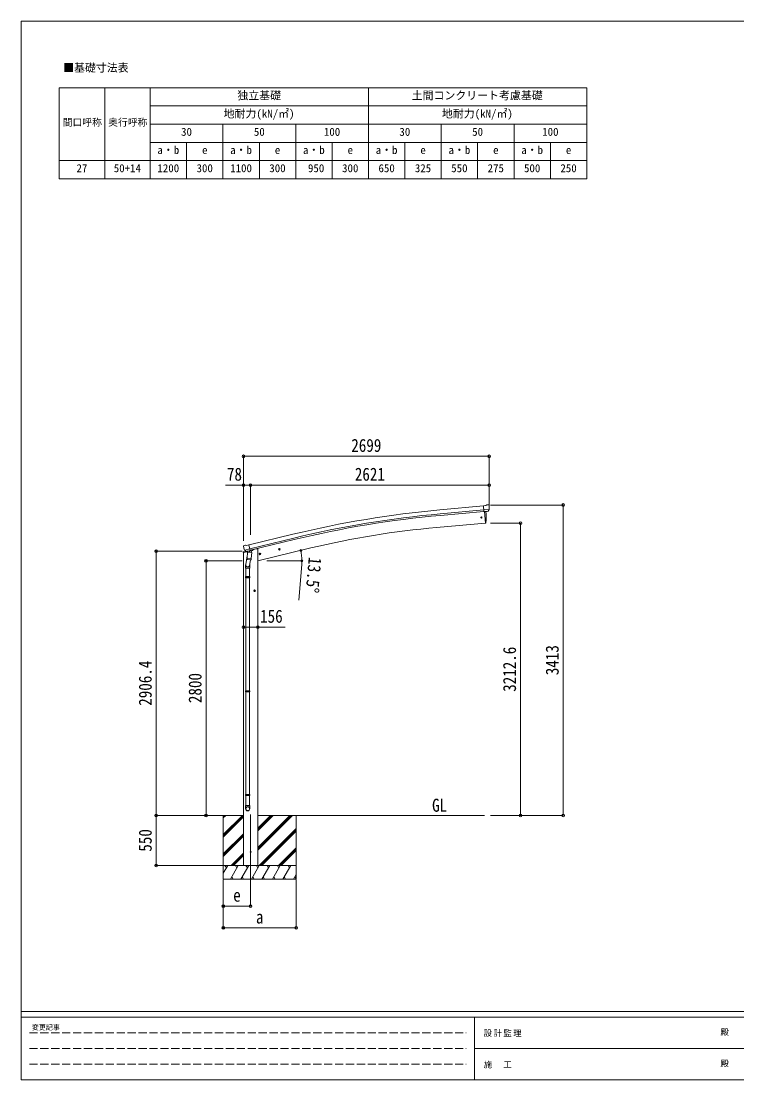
# Model space of a CAD drawing. Units: millimetres at full size, sheet at 1:30. Extents: x -8385 to 8479, y -5853 to 5787.
# Drawn here: x -8385 to -518, y -5853 to 5787 of the extents above; entities that cross this region are included whole.
import ezdxf
from ezdxf.enums import TextEntityAlignment as Align

# ---------------------------------------------------------------- set-up
doc = ezdxf.new("R2010")
doc.units = ezdxf.units.MM
doc.header["$LTSCALE"] = 30
doc.header["$PDMODE"] = 32
doc.header["$PDSIZE"] = 30
doc.linetypes.add('DASHED3', pattern=[4, 3, -1])
for name, color, linetype, lineweight in [('0-0_0', 7, 'Continuous', 9), ('0-1_本体', 4, 'Continuous', 9), ('0-2_部品', 7, 'Continuous', 9), ('0-8_PARTS2', 2, 'Continuous', 9), ('0-A_寸法', 6, 'Continuous', 9), ('F-0_240', 7, 'Continuous', 9)]:
    doc.layers.add(name, color=color, linetype=linetype, lineweight=lineweight)
doc.styles.add('ＭＳ ゴシック', font='')
doc.styles.get('ＭＳ ゴシック').set_extended_font_data('MS Gothic')

msp = doc.modelspace()

# ---------------------------------------------------------------- linework, layer by layer
at = {"layer": '0-0_0', "color": 6}
for p, q in [((-2427.66, -2945.47), (-2427.66, 467.53)), ((-2896.67, 267.13), (-2896.67, -2945.47))]:
    msp.add_line(p, q, dxfattribs=at)
at = {"layer": '0-0_0'}
for p, q in [((-6537.34, -2945.47), (-5941, -2945.47)), ((-6163.25, -2945.47), (-6163.25, -3645.47)), ((-6163.25, -3156.7), (-5952.02, -2945.47)), ((-6163.25, -2972.85), (-6135.87, -2945.47)), ((-6163.25, -2958.71), (-6150.01, -2945.47)), ((-6163.25, -3170.84), (-5941, -2948.59)), ((-6163.25, -3184.98), (-5941, -2962.74)), ((-5785.5, -3327.73), (-5403.24, -2945.47)), ((-5785.5, -3299.45), (-5431.52, -2945.47)), ((-5785.5, -3313.59), (-5417.38, -2945.47)), ((-5785.5, -3115.6), (-5615.37, -2945.47)), ((-5785.5, -3101.46), (-5629.51, -2945.47)), ((-5785.5, -3087.32), (-5643.66, -2945.47)), ((-5785.5, -2945.47), (-3290.77, -2945.47)), ((-5363.25, -2945.47), (-5363.25, -3645.47)), ((-5769.39, -3495.47), (-5363.25, -3089.33)), ((-5755.25, -3495.47), (-5363.25, -3103.48)), ((-5741.11, -3495.47), (-5363.25, -3117.62)), ((-6163.25, -3368.83), (-5941, -3146.58)), ((-6163.25, -3382.97), (-5941, -3160.73)), ((-6163.25, -3397.12), (-5941, -3174.87)), ((-6077.76, -3495.47), (-5941, -3358.71)), ((-6063.62, -3495.47), (-5941, -3372.86)), ((-5557.26, -3495.47), (-5363.25, -3301.46)), ((-5543.12, -3495.47), (-5363.25, -3315.61)), ((-5528.98, -3495.47), (-5363.25, -3329.75)), ((-6049.48, -3495.47), (-5941, -3387)), ((-5363.25, -3495.47), (-6163.25, -3495.47)), ((-6163.25, -3579.3), (-6114.85, -3495.47)), ((-6129.85, -3521.45), (-6144.85, -3495.47)), ((-6085.99, -3645.47), (-5999.38, -3495.47)), ((-6014.39, -3521.45), (-6029.39, -3495.47)), ((-5970.52, -3645.47), (-5883.91, -3495.47)), ((-5898.91, -3521.45), (-5913.92, -3495.47)), ((-5855.05, -3645.47), (-5768.44, -3495.47)), ((-5783.44, -3521.45), (-5798.45, -3495.47)), ((-5739.58, -3645.47), (-5652.97, -3495.47)), ((-5667.97, -3521.45), (-5682.97, -3495.47)), ((-5624.11, -3645.47), (-5537.5, -3495.47)), ((-5567.5, -3495.47), (-5552.5, -3521.45)), ((-5508.64, -3645.47), (-5422.03, -3495.47)), ((-5437.03, -3521.45), (-5452.03, -3495.47)), ((-5393.17, -3645.47), (-5363.25, -3593.66)), ((-6163.25, -3645.47), (-5363.25, -3645.47)), ((-6070.99, -3619.49), (-6055.99, -3645.47)), ((-5955.52, -3619.49), (-5940.52, -3645.47)), ((-5840.05, -3619.49), (-5825.05, -3645.47)), ((-5724.58, -3619.49), (-5709.58, -3645.47)), ((-5609.11, -3619.49), (-5594.11, -3645.47)), ((-5493.64, -3619.49), (-5478.64, -3645.47)), ((-5378.17, -3619.49), (-5363.17, -3645.47))]:
    msp.add_line(p, q, dxfattribs=at)
at = {"layer": '0-1_本体'}
for p, q in [((-3303.89, 456.93), (-3781.4, 413.73)), ((-3300.13, 413.93), (-3777.52, 370.74)), ((-3298.66, 397.16), (-3776, 353.98)), ((-3291.43, 394.77), (-3280.26, 267.17)), ((-3818.21, 220.11), (-3280.26, 267.17)), ((-5880.73, 28.12), (-5397.85, 145.6)), ((-5870.65, -13.85), (-5387.64, 103.62)), ((-5866.72, -30.23), (-5383.67, 87.26)), ((-5940.75, -55.18), (-5940.75, -3495.47)), ((-5785.25, -145.47), (-5199.58, -4.86)), ((-5785.25, -15.47), (-5785.25, -3495.47)), ((-5819.75, -484.97), (-5819.75, -464.97)), ((-5809.75, -474.97), (-5829.75, -474.97)), ((-5819.75, -467.47), (-5826.25, -471.22)), ((-5826.25, -471.22), (-5826.25, -478.73)), ((-5826.25, -478.73), (-5819.75, -482.48)), ((-5813.25, -471.22), (-5819.75, -467.47))]:
    msp.add_line(p, q, dxfattribs=at)
at = {"layer": '0-1_本体', "color": 6}
msp.add_line((-5785, -875.65), (-5941, -875.65), dxfattribs=at)
at = {"layer": '0-1_本体'}
for points in [[(-5785.25, -15.47), (-5805.25, -15.47), (-5838.76, -23.52)], [(-5819.75, -482.48), (-5813.25, -478.73), (-5813.25, -471.22)]]:
    msp.add_lwpolyline(points, dxfattribs=at)
for radius in [8.5, 7.7, 6.5]:
    msp.add_circle((-5819.75, -474.97), radius, dxfattribs=at)
for centre, radius, start, end in [((-2785.28, -10596.28), 11054.98, 95.16866, 103.66973), ((-2785.28, -10596.28), 11011.82, 95.16974, 103.66973), ((-2785.28, -10596.28), 10994.98, 95.16974, 103.66973), ((-2995.22, -9186.67), 9442.71, 95.00001, 103.5)]:
    msp.add_arc(centre, radius, start, end, dxfattribs=at)
at = {"layer": '0-2_部品', "lineweight": 18}
for p, q in [((-7967.11, 5055.04), (-2167.11, 5055.04)), ((-7967.11, 5055.04), (-7967.11, 4055.04)), ((-7467.11, 5055.04), (-7467.11, 4055.04)), ((-4567.11, 5055.04), (-4567.11, 4055.04)), ((-6967.11, 4855.04), (-2167.11, 4855.04)), ((-6967.11, 4655.04), (-2167.11, 4655.04)), ((-3767.11, 4655.04), (-3767.11, 4055.04)), ((-6967.11, 4455.04), (-2167.11, 4455.04)), ((-3367.11, 4455.04), (-3367.11, 4055.04)), ((-2567.11, 4455.04), (-2567.11, 4055.04))]:
    msp.add_line(p, q, dxfattribs=at)
at = {"layer": '0-2_部品'}
for p, q in [((-3277.51, 461.38), (-3265.79, 468.14)), ((-3250.89, 469.73), (-3264.55, 468.53)), ((-3241.75, 463.98), (-3247.24, 468.58)), ((-3277.51, 461.38), (-3304.08, 459.05)), ((-3298.42, 394.39), (-3304.08, 459.05)), ((-3241.21, 419.09), (-3300.13, 413.93)), ((-3288.46, 395.26), (-3298.42, 394.39)), ((-3291.45, 395), (-3280.28, 267.4)), ((-3254.85, 398.2), (-3262.56, 397.53)), ((-3252.46, 399.6), (-3241.53, 418.54)), ((-3240.69, 461.94), (-3240.57, 460.59)), ((-3280.28, 267.4), (-3278.23, 267.65)), ((-5942.44, 12.54), (-5942.16, 11.39)), ((-5938.22, 21.11), (-5942.08, 14.82)), ((-5935.12, 23.36), (-5921.94, 26.53)), ((-5907.38, 23.85), (-5920.64, 26.55)), ((-5907.38, 23.85), (-5881.45, 30.08)), ((-5943.56, -55.79), (-5900.86, -45.54)), ((-5943.56, -48.9), (-5943.56, -55.79)), ((-5915.06, -39.69), (-5941.27, -45.99)), ((-5928.38, -27.77), (-5870.88, -13.96)), ((-5911.53, -42.68), (-5927.91, -28.19)), ((-5899.94, -92.2), (-5915.85, -188.37)), ((-5908.82, -43.24), (-5901.3, -41.44)), ((-5907.99, -43.14), (-5906.46, -42.77)), ((-5906.46, -42.77), (-5869.75, -33.96)), ((-5904.62, -43), (-5904.67, -43.74)), ((-5903.92, -44.78), (-5878.1, -51.22)), ((-5897, -50.13), (-5901.67, -116.96)), ((-5851.31, -53.32), (-5897, -50.13)), ((-5895.22, -46.95), (-5895.45, -50.23)), ((-5875.7, -35.78), (-5876.73, -50.39)), ((-5869.75, -33.96), (-5868.22, -33.59)), ((-5866.67, -31.49), (-5865.73, -31.55)), ((-5865.73, -31.55), (-5852.41, -46.87)), ((-5861.73, -36.15), (-5842.84, -31.61)), ((-5855.98, -120.16), (-5851.31, -53.32)), ((-5852.41, -46.87), (-5852.86, -53.21)), ((-5839.01, -23.44), (-5839.01, -26.75)), ((-5770.69, -73.01), (-5751.24, -68.34)), ((-5766.13, -65.23), (-5768.27, -72.43)), ((-5758.84, -63.48), (-5766.13, -65.23)), ((-5758.63, -80.4), (-5763.3, -60.95)), ((-5753.67, -68.93), (-5758.84, -63.48)), ((-5755.8, -76.12), (-5753.67, -68.93)), ((-5556.77, -21.65), (-5537.32, -16.99)), ((-5552.21, -13.88), (-5554.35, -21.07)), ((-5544.92, -12.12), (-5552.21, -13.88)), ((-5544.71, -29.04), (-5549.38, -9.6)), ((-5539.75, -17.57), (-5544.92, -12.12)), ((-5541.88, -24.76), (-5539.75, -17.57)), ((-5918, -225.53), (-5918, -191.18)), ((-5872, -225.53), (-5918, -225.53)), ((-5916, -225.53), (-5916, -319.53)), ((-5902.53, -129.43), (-5901.66, -116.96)), ((-5902.14, -130.79), (-5902.14, -130.79)), ((-5855.98, -120.16), (-5901.67, -116.96)), ((-5900.69, -131.57), (-5858.99, -134.48)), ((-5864.42, -134.1), (-5875.15, -197.69)), ((-5874, -225.53), (-5874, -319.53)), ((-5872, -190.87), (-5872, -225.53)), ((-5856, -120.16), (-5856.88, -132.85)), ((-5918, -321.53), (-5917, -319.53)), ((-5872, -321.53), (-5918, -321.53)), ((-5872, -329.53), (-5918, -329.53)), ((-5873, -319.53), (-5917, -319.53)), ((-5873, -331.53), (-5917, -331.53)), ((-5916, -331.53), (-5916, -1575.72)), ((-5874, -331.53), (-5874, -1575.72)), ((-5872, -321.53), (-5873, -319.53)), ((-5872, -329.53), (-5873, -331.53)), ((-5872, -321.53), (-5872, -329.53)), ((-5819.5, -485.59), (-5819.5, -465.59)), ((-5809.5, -475.59), (-5829.5, -475.59)), ((-5819.5, -468.09), (-5826, -471.84)), ((-5826, -471.84), (-5826, -479.34)), ((-5826, -479.34), (-5819.5, -483.1)), ((-5813, -471.84), (-5819.5, -468.09)), ((-5918, -1577.72), (-5917, -1575.72)), ((-5872, -1577.72), (-5918, -1577.72)), ((-5872, -1585.72), (-5918, -1585.72)), ((-5873, -1575.72), (-5917, -1575.72)), ((-5873, -1587.72), (-5917, -1587.72)), ((-5916, -1587.72), (-5916, -2715.9)), ((-5874, -1587.72), (-5874, -2715.9)), ((-5872, -1577.72), (-5873, -1575.72)), ((-5872, -1585.72), (-5873, -1587.72)), ((-5872, -1577.72), (-5872, -1585.72)), ((-5918, -2717.9), (-5917, -2715.9)), ((-5872, -2717.9), (-5918, -2717.9)), ((-5872, -2725.9), (-5918, -2725.9)), ((-5873, -2715.9), (-5917, -2715.9)), ((-5873, -2727.9), (-5917, -2727.9)), ((-5916, -2727.9), (-5916, -2837.9)), ((-5874, -2727.9), (-5874, -2837.9)), ((-5872, -2717.9), (-5873, -2715.9)), ((-5872, -2725.9), (-5873, -2727.9)), ((-5872, -2717.9), (-5872, -2725.9)), ((-5918, -2872.05), (-5918, -2837.9)), ((-5872, -2837.9), (-5918, -2837.9)), ((-5872, -2872.05), (-5872, -2837.9))]:
    msp.add_line(p, q, dxfattribs=at)
at = {"layer": '0-2_部品', "lineweight": 18}
for points in [[(-6967.11, 5055.04), (-6967.11, 4855.04), (-6967.11, 4255.04), (-6967.11, 4055.04)], [(-2167.11, 5055.04), (-2167.11, 4455.04), (-2167.11, 4055.04)], [(-6167.11, 4655.04), (-6167.11, 4455.04), (-6167.11, 4055.04)], [(-5367.11, 4655.04), (-5367.11, 4455.04), (-5367.11, 4055.04)], [(-2967.11, 4655.04), (-2967.11, 4255.04), (-2967.11, 4055.04)], [(-6567.11, 4455.04), (-6567.11, 4255.04), (-6567.11, 4055.04)], [(-5767.11, 4455.04), (-5767.11, 4255.04), (-5767.11, 4055.04)], [(-4967.11, 4455.04), (-4967.11, 4255.04), (-4967.11, 4055.04)], [(-4167.11, 4455.04), (-4167.11, 4255.04), (-4167.11, 4055.04)], [(-7967.11, 4255.04), (-6967.11, 4255.04), (-2167.11, 4255.04)], [(-7967.11, 4055.04), (-7467.11, 4055.04), (-4567.11, 4055.04), (-2967.11, 4055.04), (-2167.11, 4055.04)]]:
    msp.add_lwpolyline(points, dxfattribs=at)
at = {"layer": '0-2_部品'}
for points in [[(-3288.46, 395.26), (-3288.19, 395.2), (-3262.81, 397.42), (-3262.56, 397.53)], [(-3241.14, 419.72), (-3241.43, 418.73), (-3241.53, 418.54)], [(-5876.02, -35.37), (-5866.3, -33.04), (-5881.45, 30.08)], [(-5928.66, -27.19), (-5928.07, -28.03), (-5927.91, -28.19)], [(-5876.02, -35.37), (-5876.26, -35.52), (-5901.03, -41.47), (-5901.3, -41.44)], [(-5768.27, -72.43), (-5763.1, -77.87), (-5755.8, -76.12)], [(-5554.35, -21.07), (-5549.18, -26.52), (-5541.88, -24.76)], [(-5918, -321.53), (-5918, -329.53), (-5917, -331.53)], [(-5819.5, -483.1), (-5813, -479.34), (-5813, -471.84)], [(-5918, -1577.72), (-5918, -1585.72), (-5917, -1587.72)], [(-5918, -2717.9), (-5918, -2725.9), (-5917, -2727.9)]]:
    msp.add_lwpolyline(points, dxfattribs=at)
for centre, radius in [((-3325.97, 330.66), 6.5), ((-5760.97, -70.68), 8.5), ((-5760.97, -70.68), 7.7), ((-5760.97, -70.68), 6.5), ((-5547.05, -19.32), 8.5), ((-5547.05, -19.32), 7.7), ((-5547.05, -19.32), 6.5), ((-5819.5, -475.59), 8.5), ((-5819.5, -475.59), 7.7), ((-5819.5, -475.59), 6.5)]:
    msp.add_circle(centre, radius, dxfattribs=at)
at = {"layer": '0-2_部品', "color": 4}
msp.add_circle((-5863, -3345.47), 4.5, dxfattribs=at)
at = {"layer": '0-2_部品'}
for centre, radius, start, end in [((-3264.29, 465.55), 3, 95, 120), ((-3250.45, 464.75), 5, 50.00648, 94.99352), ((-4174.05, 323.21), 900, 356.63919, 4.64986), ((-3442.2, 442.95), 202.4, 353.4085, 5), ((-3278.59, 270.63), 3, 277, 356.63919), ((-5745.36, 58.64), 202.4, 193.5, 205.09125), ((-5933.96, 18.5), 5, 103.5, 148.5), ((-5921.24, 23.61), 3, 78.5, 103.5), ((-5940.56, -48.9), 3, 103.5, 180), ((-5908.1, -42.65), 0.5, 248.23754, 283.5), ((-5905.12, -42.96), 0.5, 356, 103.5), ((-5903.67, -43.81), 1, 176, 256), ((-5877.75, -50.25), 1.03, 250.03897, 351.96569), ((-5875.11, -35.86), 0.604, 100.59842, 172.20595), ((-5868.34, -33.11), 0.5, 283.5, 318.76246), ((-5844.01, -26.75), 5, 283.5, 0), ((-5888, -191.18), 30, 177.45142, 180), ((-5900.59, -129.6), 1.95, 175.04017, 217.47766), ((-5900.55, -129.57), 2, 217.40962, 266), ((-5858.85, -132.49), 2, 266, 349.46843)]:
    msp.add_arc(centre, radius, start, end, dxfattribs=at)
for centre, major_axis, ratio, start_param, end_param in [((-3236.36, 465.98), (-15.35, 3.44), 0.101033, 5.97514262, 5.97537366), ((-3255.12, 401.2), (1.62, -2.54), 0.997631, 5.80419048, 5.89294842), ((-3255.19, 401.31), (-3.5, 2.17), 0.650902, 2.11455212, 2.18736272), ((-3255.06, 401.11), (1.62, -2.54), 0.997631, 5.96575902, 6.76218013), ((-3243.68, 461.68), (2.71, -1.31), 0.997474, 0.53665673, 1.32256522), ((-5939.52, 13.25), (-1.57, -2.57), 0.99628, 4.71238898, 5.49965061), ((-5909.55, -40.42), (-0.73, -2.92), 0.997631, 5.80419048, 6.60061159), ((-5909.49, -40.2), (2.63, 3.16), 0.650902, 4.09582259, 4.16863319), ((-5909.52, -40.32), (-0.73, -2.92), 0.997631, 0.39023689, 0.47899483), ((-5895, -190.87), (23, 0), 0.996195, 2.55602575, 6.56630284), ((-5895, -190.87), (21, 0), 0.996195, 2.93491471, 5.95123941), ((-5895, -2870.3), (-23, 0), 0.996195, 3.14159265, 6.28318531), ((-5895, -2872.05), (-23, 0), 0.996195, 3.14159265, 6.28318531), ((-5895, -2872.05), (0, -23.43), 0.981806, 4.71238898, 7.85398163)]:
    msp.add_ellipse(centre, major_axis=major_axis, ratio=ratio, start_param=start_param, end_param=end_param, dxfattribs=at)
msp.add_ellipse((-5895, -2872.05), major_axis=(21, 0), ratio=0.996195, dxfattribs=at)
at = {"layer": '0-8_PARTS2'}
msp.add_line((-5863, -2936.26), (-5863, -3695.47), dxfattribs=at)
at = {"layer": '0-A_寸法'}
for p, q in [((-5941, 1002.89), (-3242, 1002.89)), ((-3242, 1002.89), (-3242, 686.27)), ((-5941, 686.27), (-5941, 74.04)), ((-5941, 686.27), (-5863, 686.27)), ((-5863, 686.27), (-5863, 138.41)), ((-5863, 686.27), (-3242, 686.27)), ((-3242, 686.27), (-3242, 457.26)), ((-2427.66, 467.53), (-3225.5, 467.53)), ((-2896.67, 267.13), (-3225.5, 267.13)), ((-6901.58, -39.07), (-5956.49, -39.07)), ((-6901.58, -2945.47), (-6901.58, -39.07)), ((-6353.61, -145.47), (-5956.49, -145.47)), ((-6353.61, -2945.47), (-6353.61, -145.47)), ((-5684.5, -145.47), (-5297.65, -145.47)), ((-5300.5, -187.93), (-5334.86, -580.43)), ((-5785, -875.65), (-5485, -875.65)), ((-6901.58, -2945.47), (-6173.46, -2945.47)), ((-6901.58, -3495.47), (-6901.58, -2945.47)), ((-2896.67, -2945.47), (-3225.5, -2945.47)), ((-2427.66, -2945.47), (-2896.67, -2945.47)), ((-6901.58, -3495.47), (-6173.46, -3495.47)), ((-6163.25, -4181.84), (-6163.25, -3652.89)), ((-6163.25, -3941.86), (-6163.25, -3652.89)), ((-5863, -3941.86), (-5863, -3652.89)), ((-5363.25, -4181.84), (-5363.25, -3652.89)), ((-5863, -3941.86), (-6163.25, -3941.86)), ((-6163.25, -4181.84), (-5363.25, -4181.84))]:
    msp.add_line(p, q, dxfattribs=at)
msp.add_lwpolyline([(-5941, 1002.89), (-5941, 686.27), (-6141, 686.27)], dxfattribs=at)
for centre in [(-5312.1, -31.82), (-5298.65, -145.47)]:
    msp.add_circle(centre, 10.62, dxfattribs=at)
for start, end in [(0, 13.5), (354.99678, 0)]:
    msp.add_arc((-5785.5, -145.47), 486.86, start, end, dxfattribs=at)
for p in [(-5941, 1002.89), (-3242, 1002.89), (-5941, 686.27), (-5863, 686.27), (-3242, 686.27), (-2427.66, 467.53), (-2896.67, 267.13), (-6901.58, -39.07), (-6353.61, -145.47), (-5941, -875.65), (-5785, -875.65), (-6901.58, -2945.47), (-6353.61, -2945.47), (-2896.67, -2945.47), (-2427.66, -2945.47), (-6901.58, -3495.47), (-6163.25, -3941.86), (-5863, -3941.86), (-6163.25, -4181.84), (-5363.25, -4181.84)]:
    msp.add_point(p, dxfattribs=at)
at = {"layer": 'F-0_240', "color": 5}
for p, q in [((-8385.45, 5787.34), (-8385.45, -5852.66)), ((-8385.45, 5787.34), (8054.55, 5787.34)), ((-8385.45, -5102.66), (8054.55, -5102.66)), ((-8385.45, -5162.66), (5387.79, -5162.66)), ((-3402.21, -5162.66), (-3402.21, -5852.66)), ((-3402.21, -5507.66), (2747.79, -5507.66)), ((-8385.45, -5852.66), (8054.55, -5852.66))]:
    msp.add_line(p, q, dxfattribs=at)
at = {"layer": 'F-0_240', "color": 4, "linetype": 'DASHED3'}
for p, q in [((-8295.46, -5335.16), (-3492.21, -5335.16)), ((-8295.46, -5507.66), (-3492.21, -5507.66)), ((-8295.46, -5680.16), (-3492.21, -5680.16))]:
    msp.add_line(p, q, dxfattribs=at)

# ---------------------------------------------------------------- texts
at = {"layer": '0-0_0', "style": 'ＭＳ ゴシック', "width": 0.85}
msp.add_text('GL', height=143, dxfattribs=at).set_placement((-3868.3, -2947.91), align=Align.BOTTOM_LEFT)
at = {"layer": '0-2_部品', "style": 'ＭＳ ゴシック'}
for s, height, p in [('■基礎寸法表', 87.98, (-7924.31, 5204.81)), ('独立基礎', 87.98, (-6008.77, 4900.37)), ('土間コンクリート考慮基礎', 87.98, (-4092.11, 4900.37)), ('地耐力(kN/㎡)', 87.98, (-6159.81, 4700.37)), ('地耐力(kN/㎡)', 87.98, (-3759.81, 4700.37)), ('間口呼称', 76.98, (-7928.77, 4613.37)), ('奥行呼称', 76.98, (-7428.77, 4613.37)), ('30', 87.98, (-6627.52, 4500.37)), ('50', 87.98, (-5827.52, 4500.37)), ('100', 87.98, (-5057.73, 4500.37)), ('30', 87.98, (-4227.52, 4500.37)), ('50', 87.98, (-3427.52, 4500.37)), ('100', 87.98, (-2657.73, 4500.37)), ('a・b', 87.98, (-6887.94, 4300.37)), ('e', 87.98, (-6397.31, 4300.37)), ('a・b', 87.98, (-6087.94, 4300.37)), ('e', 87.98, (-5597.31, 4300.37)), ('a・b', 87.98, (-5287.94, 4300.37)), ('e', 87.98, (-4797.31, 4300.37)), ('a・b', 87.98, (-4487.94, 4300.37)), ('e', 87.98, (-3997.31, 4300.37)), ('a・b', 87.98, (-3687.94, 4300.37)), ('e', 87.98, (-3197.31, 4300.37)), ('a・b', 87.98, (-2887.94, 4300.37)), ('e', 87.98, (-2397.31, 4300.37)), ('27', 87.98, (-7777.52, 4100.37)), ('50+14', 87.98, (-7367.52, 4100.37)), ('1200', 87.98, (-6887.94, 4100.37)), ('300', 87.98, (-6457.73, 4100.37)), ('1100', 87.98, (-6087.94, 4100.37)), ('300', 87.98, (-5657.73, 4100.37)), ('950', 87.98, (-5232.73, 4100.37)), ('300', 87.98, (-4857.73, 4100.37)), ('650', 87.98, (-4457.73, 4100.37)), ('325', 87.98, (-4057.73, 4100.37)), ('550', 87.98, (-3657.73, 4100.37)), ('275', 87.98, (-3257.73, 4100.37)), ('500', 87.98, (-2857.73, 4100.37)), ('250', 87.98, (-2457.73, 4100.37))]:
    msp.add_text(s, height=height, dxfattribs=at).set_placement(p, align=Align.BOTTOM_LEFT)
at = {"layer": '0-A_寸法', "color": 7, "style": 'ＭＳ ゴシック', "width": 0.85}
for s, p in [('2699', (-4756.5, 1008.89)), ('78', (-6123.5, 692.27)), ('2621', (-4717.5, 692.27)), ('156', (-5758.75, -869.65)), ('e', (-6054.5, -3936.86)), ('a', (-5804.5, -4176.84))]:
    msp.add_text(s, height=143, dxfattribs=at).set_placement(p, align=Align.BOTTOM_LEFT)
for s, rotation, p in [('13.5°', 264.997, (-5266.29, -98.07)), ('3212.6', 90, (-2902.67, -1586.67)), ('3413', 90, (-2433.66, -1403.97)), ('2906.4', 90, (-6907.58, -1739.77)), ('2800', 90, (-6359.61, -1710.47)), ('550', 90, (-6907.58, -3344.22))]:
    msp.add_text(s, height=143, rotation=rotation, dxfattribs=at).set_placement(p, align=Align.BOTTOM_LEFT)
at = {"layer": 'F-0_240', "style": 'ＭＳ ゴシック'}
for s, height, p in [('変更記事', 54.99, (-8268.23, -5320.16)), ('殿', 65.98, (-697.92, -5380.16)), ('殿', 65.98, (-697.92, -5725.16))]:
    msp.add_text(s, height=height, dxfattribs=at).set_placement(p, align=Align.BOTTOM_LEFT)
at = {"layer": 'F-0_240', "char_height": 65.98, "attachment_point": 7, "style": 'ＭＳ ゴシック'}
for s, insert in [('\\T1.17;設計監理', (-3300.89, -5380.16)), ('\\T1.17;施\u3000工', (-3300.89, -5725.16))]:
    msp.add_mtext(s, dxfattribs=dict(at, insert=insert))

doc.saveas('drawing.dxf')
